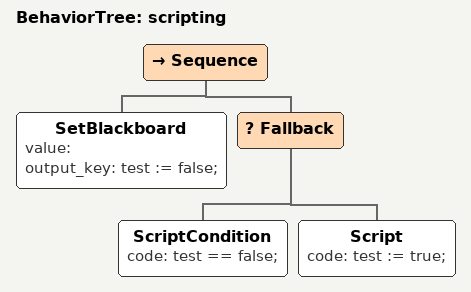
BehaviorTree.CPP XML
<?xml version="1.0" encoding="UTF-8"?>
<root BTCPP_format="4">
  <BehaviorTree ID="scripting">
    <Sequence>
      <SetBlackboard value=""
                     output_key="test := false;"/>
      <Fallback>
        <ScriptCondition code="test == false;"/>
        <Script code="test := true;"/>
      </Fallback>
    </Sequence>
  </BehaviorTree>

</root>
